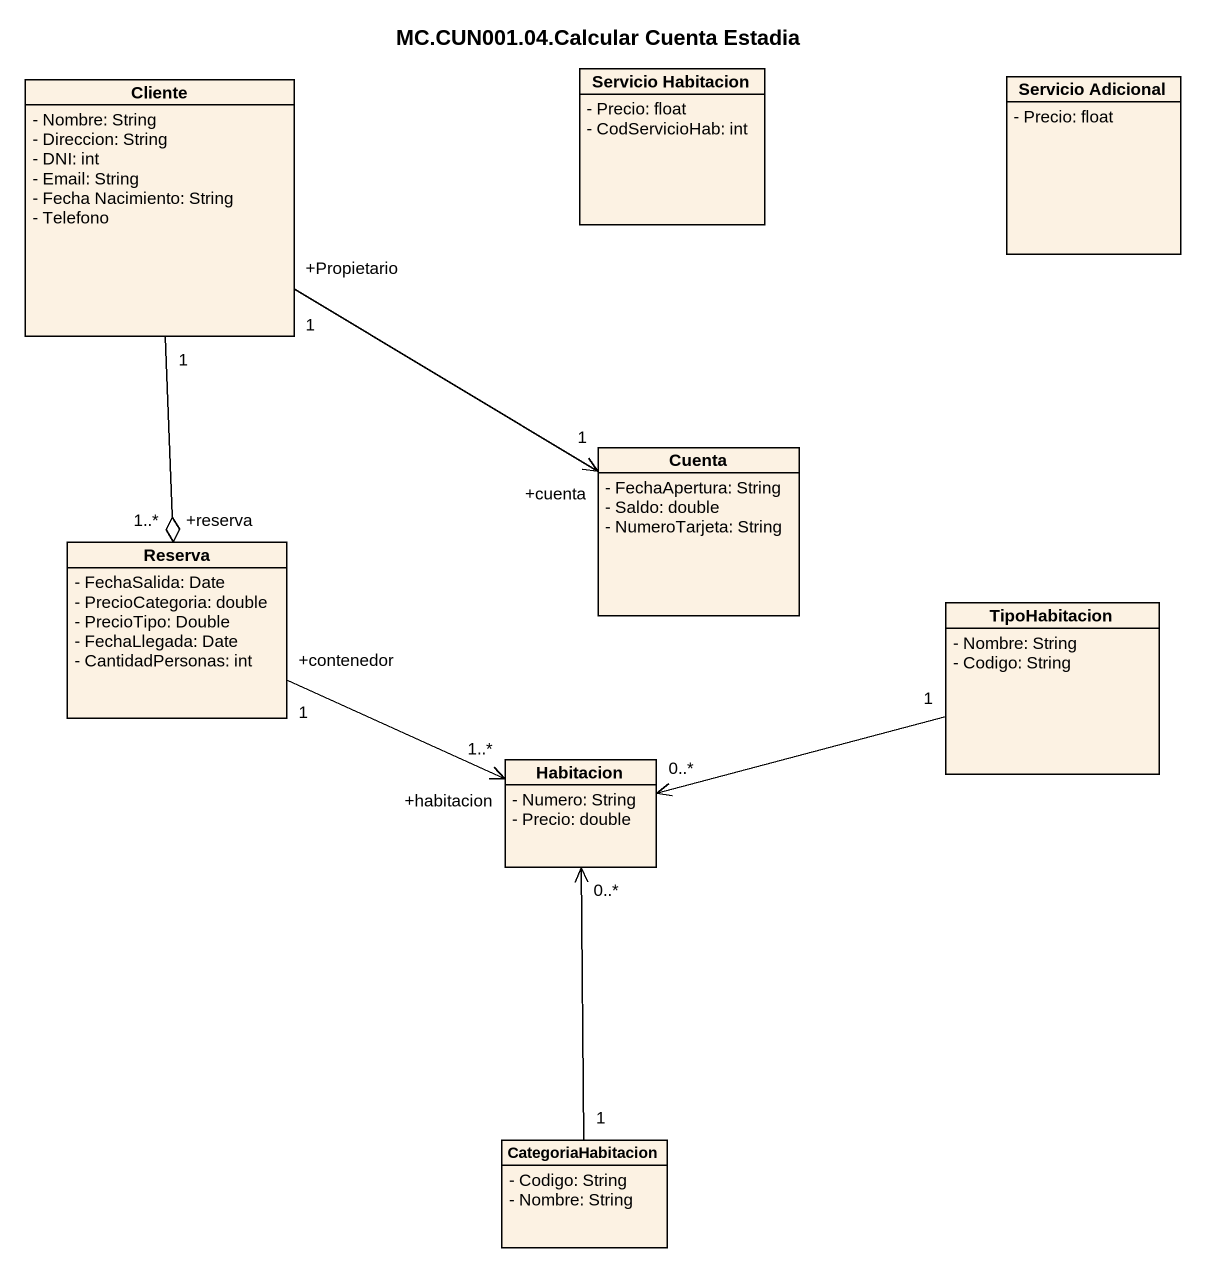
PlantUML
@startuml
title MC.CUN001.04.Calcular Cuenta Estadia
hide circle
hide empty members
skinparam classAttributeIconSize 0
class Cliente {
  - Nombre: String
  - Direccion: String
  - DNI: int
  - Email: String
  - Fecha Nacimiento: String
  - Telefono
}
class "Servicio Habitacion" as Servicio_Habitacion {
  - Precio: float
  - CodServicioHab: int
}
class "Servicio Adicional" as Servicio_Adicional {
  - Precio: float
}
class Cuenta {
  - FechaApertura: String
  - Saldo: double
  - NumeroTarjeta: String
}
class Reserva {
  - FechaSalida: Date
  - PrecioCategoria: double
  - PrecioTipo: Double
  - FechaLlegada: Date
  - CantidadPersonas: int
}
class TipoHabitacion {
  - Nombre: String
  - Codigo: String
}
class Habitacion {
  - Numero: String
  - Precio: double
}
class CategoriaHabitacion {
  - Codigo: String
  - Nombre: String
}
Cliente "+Propietario\n1" --> "+cuenta\n1" Cuenta
Cliente "1" --o "+reserva\n1..*" Reserva
Reserva "+contenedor\n1" -right-> "+habitacion\n1..*" Habitacion
TipoHabitacion "1" -left-> "0..*" Habitacion
CategoriaHabitacion "1" -up-> "0..*" Habitacion
@enduml
